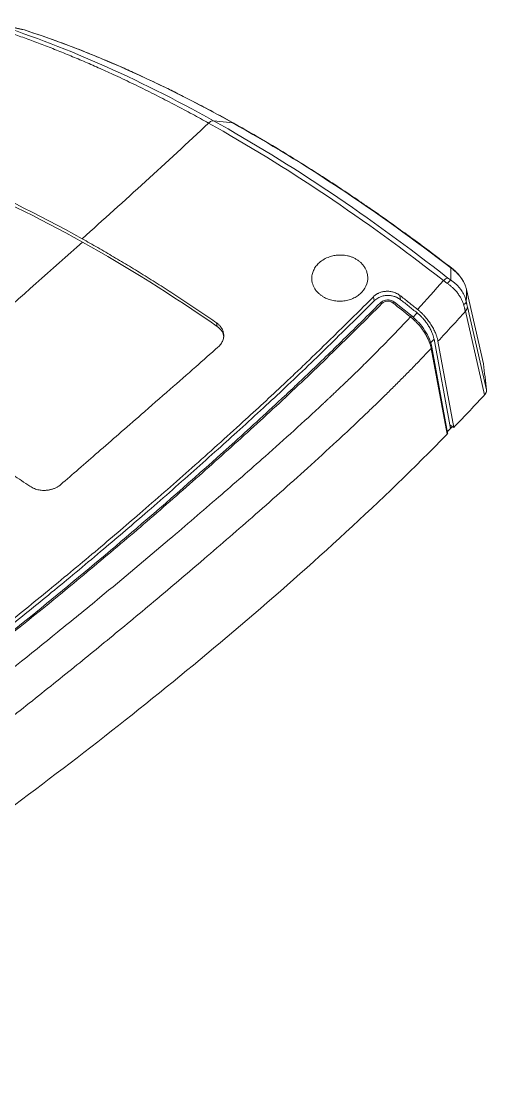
# Model space of a CAD drawing. Header units: inches. Extents: x 319 to 1827, y 1181 to 1488.
# Drawn here: x 613.8 to 639.2, y 1258 to 1316.6 of the extents above; entities that cross this region are included whole.
import ezdxf

# ---------------------------------------------------------------- set-up
doc = ezdxf.new("R2010")
doc.units = ezdxf.units.IN

msp = doc.modelspace()

# ---------------------------------------------------------------- linework, layer by layer
at = {"color": 7, "linetype": 'Continuous', "lineweight": 15}
for p, q in [((613.846, 1316.124), (611.904, 1316.556)), ((625.342, 1311.016), (624.295, 1311.131)), ((633.046, 1301.297), (633.014, 1301.527)), ((634.461, 1301.593), (634.492, 1301.362)), ((639.019, 1297.855), (638.089, 1301.915)), ((635.124, 1300.459), (634.154, 1301.23)), ((638.136, 1300.98), (639.179, 1296.432)), ((635.386, 1300.207), (635.124, 1300.459)), ((639.077, 1296.165), (638.028, 1300.735)), ((624.463, 1300.093), (624.49, 1299.905)), ((637.216, 1294.321), (636.319, 1299.204)), ((637.029, 1294.011), (636.167, 1298.702)), ((636.534, 1299.092), (637.398, 1294.391)), ((637.191, 1294.507), (637.398, 1294.391)), ((637.216, 1294.321), (637.191, 1294.507)), ((637.039, 1294.138), (637.216, 1294.321))]:
    msp.add_line(p, q, dxfattribs=at)
at = {"color": 8, "linetype": 'Continuous', "lineweight": 15}
for p, q in [((613.981, 1316.092), (613.845, 1316.116)), ((635.394, 1300.645), (635.164, 1300.396)), ((636.114, 1298.986), (636.319, 1299.204))]:
    msp.add_line(p, q, dxfattribs=at)
at = {"color": 7, "linetype": 'Continuous', "lineweight": 15, "flags": 128}
msp.add_lwpolyline([(637.062, 1294.096), (636.677, 1296.192), (636.202, 1298.776)], dxfattribs=at)
at = {"color": 7, "linetype": 'Continuous', "lineweight": 15}
for centre, radius, start, end in [((613.939, 1315.84), 0.255, 60.05609, 80.56642), ((637.172, 1302.083), 0.472, 101.35027, 136.79869), ((637.874, 1301.893), 0.217, 5.74688, 25.17732), ((637.856, 1301.313), 0.232, 288.60777, 344.43002), ((637.829, 1300.969), 0.307, 310.37163, 2.01446)]:
    msp.add_arc(centre, radius, start, end, dxfattribs=at)
at = {"color": 8, "linetype": 'Continuous', "lineweight": 15}
for centre, radius, start, end in [((637.239, 1303.015), 0.0847, 46.20656, 95.2044), ((633.421, 1301.089), 0.105, 46.50503, 106.20103), ((634.148, 1301.13), 0.0958, 81.9015, 142.27993), ((635.119, 1300.352), 0.108, 87.6962, 139.50443), ((636.12, 1298.769), 0.0814, 305.01498, 9.03167)]:
    msp.add_arc(centre, radius, start, end, dxfattribs=at)
at = {"color": 7, "linetype": 'Continuous', "lineweight": 15}
msp.add_ellipse((579.1, 1525.473), major_axis=(145.167, 310.194), ratio=0.522262, start_param=4.142693, end_param=4.143203, dxfattribs=at)
for points, knots in [([(624.02, 1311.008), (623.874, 1311.089), (623.579, 1311.252), (623.134, 1311.495), (622.682, 1311.739), (622.223, 1311.982), (621.756, 1312.225), (621.283, 1312.468), (620.803, 1312.71), (620.316, 1312.951), (619.822, 1313.191), (619.321, 1313.429), (618.715, 1313.712), (618.008, 1314.032), (617.205, 1314.383), (616.411, 1314.717), (615.624, 1315.035), (614.845, 1315.337), (614.074, 1315.623), (613.312, 1315.893), (612.558, 1316.148), (612.061, 1316.305), (611.813, 1316.384)], [0, 0, 0, 0, 0.0346159, 0.069875, 0.1057792, 0.1423294, 0.1795262, 0.2173696, 0.2558592, 0.2949942, 0.3347742, 0.3751985, 0.4162672, 0.4821824, 0.547831, 0.613216, 0.6783399, 0.743203, 0.8078036, 0.8721387, 0.9362051, 1, 1, 1, 1]), ([(612.112, 1316.497), (614.047, 1315.894), (616.041, 1315.141), (620.113, 1313.347), (622.191, 1312.306), (624.295, 1311.131)], [0, 0, 0, 0, 0.5, 0.5, 1, 1, 1, 1]), ([(613.981, 1316.092), (615.792, 1315.502), (617.654, 1314.78), (621.45, 1313.084), (623.386, 1312.108), (625.342, 1311.016)], [0, 0, 0, 0, 0.5, 0.5, 1, 1, 1, 1]), ([(625.426, 1310.982), (625.079, 1311.174), (624.402, 1311.549), (623.44, 1312.058), (622.575, 1312.501), (621.832, 1312.871), (621.208, 1313.173), (620.683, 1313.421), (620.099, 1313.692), (619.341, 1314.034), (618.319, 1314.476), (617.081, 1314.981), (615.633, 1315.533), (614.613, 1315.877), (614.066, 1316.061)], [0, 0, 0, 0, 0.088705, 0.17328, 0.247723, 0.312033, 0.36621, 0.410252, 0.449129, 0.51938, 0.609591, 0.719763, 0.849899, 1, 1, 1, 1]), ([(624.295, 1311.131), (624.256, 1311.136), (624.209, 1311.127), (624.113, 1311.084), (624.064, 1311.05), (624.02, 1311.008)], [0, 0, 0, 0, 0.5, 0.5, 1, 1, 1, 1]), ([(624.02, 1311.008), (626.126, 1309.829), (628.261, 1308.517), (632.542, 1305.642), (634.69, 1304.079), (636.828, 1302.406)], [0, 0, 0, 0, 0.5, 0.5, 1, 1, 1, 1]), ([(624.295, 1311.131), (626.398, 1309.955), (628.528, 1308.645), (632.802, 1305.775), (634.945, 1304.215), (637.079, 1302.545)], [0, 0, 0, 0, 0.5, 0.5, 1, 1, 1, 1]), ([(637.231, 1303.099), (635.244, 1304.632), (633.248, 1306.067), (629.275, 1308.711), (627.3, 1309.921), (625.342, 1311.016)], [0, 0, 0, 0, 0.5, 0.5, 1, 1, 1, 1]), ([(637.298, 1303.076), (636.922, 1303.364), (636.211, 1303.909), (635.203, 1304.656), (634.315, 1305.3), (633.548, 1305.846), (632.903, 1306.297), (632.358, 1306.672), (631.75, 1307.085), (630.959, 1307.613), (629.887, 1308.311), (628.58, 1309.134), (627.064, 1310.052), (625.99, 1310.661), (625.426, 1310.981)], [0, 0, 0, 0, 0.094716, 0.1793, 0.25375, 0.318065, 0.372244, 0.416288, 0.455167, 0.525418, 0.615628, 0.725797, 0.855924, 1, 1, 1, 1]), ([(617.124, 1304.691), (617.267, 1304.611), (617.553, 1304.45), (617.983, 1304.205), (618.413, 1303.956), (618.844, 1303.703), (619.274, 1303.447), (619.705, 1303.187), (620.137, 1302.924), (620.568, 1302.657), (621, 1302.387), (621.432, 1302.113), (621.864, 1301.835), (622.296, 1301.554), (622.729, 1301.269), (623.162, 1300.981), (623.595, 1300.689), (624.029, 1300.393), (624.318, 1300.193), (624.463, 1300.093)], [0, 0, 0, 0, 0.058917, 0.117801, 0.176656, 0.235487, 0.294297, 0.353091, 0.411874, 0.470649, 0.529421, 0.588194, 0.646973, 0.705761, 0.764564, 0.823385, 0.882228, 0.941099, 1, 1, 1, 1]), ([(630.15, 1301.607), (630.132, 1301.621), (630.093, 1301.65), (630.034, 1301.7), (629.973, 1301.76), (629.91, 1301.829), (629.847, 1301.91), (629.755, 1302.054), (629.677, 1302.244), (629.639, 1302.492), (629.658, 1302.725), (629.737, 1302.967), (629.868, 1303.187), (630.06, 1303.396), (630.308, 1303.575), (630.587, 1303.702), (630.856, 1303.774), (631.079, 1303.802), (631.271, 1303.804), (631.434, 1303.792), (631.596, 1303.764), (631.757, 1303.721), (631.914, 1303.661), (632.065, 1303.586), (632.155, 1303.523), (632.201, 1303.492)], [0, 0, 0, 0, 0.015581, 0.033441, 0.053581, 0.076003, 0.100706, 0.127692, 0.202689, 0.254928, 0.321541, 0.381949, 0.445672, 0.506595, 0.578388, 0.64691, 0.699961, 0.752195, 0.785239, 0.819042, 0.853623, 0.888995, 0.925173, 0.962171, 1, 1, 1, 1]), ([(632.201, 1303.492), (632.222, 1303.475), (632.266, 1303.442), (632.328, 1303.386), (632.39, 1303.323), (632.451, 1303.253), (632.508, 1303.176), (632.559, 1303.093), (632.614, 1302.986), (632.674, 1302.825), (632.725, 1302.521), (632.646, 1302.098), (632.376, 1301.734), (632.078, 1301.516), (631.823, 1301.392), (631.543, 1301.312), (631.252, 1301.277), (630.953, 1301.289), (630.716, 1301.338), (630.533, 1301.398), (630.403, 1301.454), (630.272, 1301.522), (630.191, 1301.578), (630.15, 1301.607)], [0, 0, 0, 0, 0.018228, 0.037705, 0.058429, 0.080402, 0.103624, 0.128094, 0.151372, 0.192719, 0.256623, 0.383766, 0.507193, 0.568789, 0.628897, 0.68931, 0.750906, 0.810173, 0.873606, 0.902492, 0.933183, 0.965684, 1, 1, 1, 1]), ([(638.089, 1301.915), (638.084, 1301.939), (638.072, 1301.987), (638.05, 1302.06), (638.025, 1302.132), (637.995, 1302.203), (637.948, 1302.305), (637.874, 1302.437), (637.768, 1302.589), (637.651, 1302.731), (637.539, 1302.847), (637.433, 1302.943), (637.335, 1303.024), (637.266, 1303.074), (637.231, 1303.099)], [0, 0, 0, 0, 0.057283, 0.113666, 0.16916, 0.223778, 0.27754, 0.402543, 0.52662, 0.639371, 0.754244, 0.833477, 0.915404, 1, 1, 1, 1]), ([(637.917, 1302.356), (637.877, 1302.429), (637.78, 1302.605), (637.556, 1302.861), (637.383, 1303.005), (637.298, 1303.076)], [0, 0, 0, 0, 0.269031, 0.641017, 1, 1, 1, 1]), ([(637.05, 1302.247), (637.031, 1302.26), (636.993, 1302.287), (636.937, 1302.327), (636.882, 1302.366), (636.846, 1302.393), (636.828, 1302.406)], [0, 0, 0, 0, 0.249399, 0.499257, 0.749486, 1, 1, 1, 1]), ([(637.05, 1302.247), (637.087, 1302.293), (637.125, 1302.335), (637.19, 1302.399), (637.217, 1302.42), (637.237, 1302.43)], [0, 0, 0, 0, 0.5, 0.5, 1, 1, 1, 1]), ([(637.93, 1301.093), (637.921, 1301.121), (637.905, 1301.175), (637.874, 1301.257), (637.839, 1301.339), (637.799, 1301.419), (637.755, 1301.5), (637.707, 1301.579), (637.654, 1301.656), (637.589, 1301.744), (637.508, 1301.842), (637.407, 1301.95), (637.297, 1302.054), (637.177, 1302.155), (637.092, 1302.216), (637.05, 1302.247)], [0, 0, 0, 0, 0.061667, 0.123697, 0.18605, 0.248678, 0.311529, 0.374545, 0.437663, 0.500816, 0.594262, 0.691301, 0.791575, 0.894646, 1, 1, 1, 1]), ([(637.237, 1302.43), (637.262, 1302.413), (637.313, 1302.379), (637.388, 1302.324), (637.46, 1302.265), (637.53, 1302.203), (637.598, 1302.138), (637.662, 1302.069), (637.723, 1301.998), (637.789, 1301.911), (637.86, 1301.806), (637.931, 1301.68), (637.993, 1301.544), (638.045, 1301.401), (638.067, 1301.301), (638.079, 1301.251)], [0, 0, 0, 0, 0.060522, 0.121431, 0.182687, 0.244243, 0.306049, 0.368045, 0.430173, 0.492368, 0.586245, 0.684356, 0.78634, 0.891738, 1, 1, 1, 1]), ([(638.074, 1301.972), (638.05, 1302.068), (638.019, 1302.193), (637.936, 1302.326), (637.917, 1302.356)], [0, 0, 0, 0, 0.772291, 1, 1, 1, 1]), ([(633.014, 1301.527), (632.82, 1301.333), (632.43, 1300.942), (631.84, 1300.356), (631.243, 1299.765), (630.638, 1299.17), (630.025, 1298.57), (629.402, 1297.968), (628.77, 1297.362), (627.606, 1296.26), (625.728, 1294.525), (623.164, 1292.216), (620.53, 1289.901), (617.928, 1287.674), (615.369, 1285.545), (612.734, 1283.411), (610.102, 1281.348), (606.41, 1278.559), (602.923, 1276.054), (599.588, 1273.739), (597.568, 1272.357), (595.636, 1271.063), (593.686, 1269.785), (591.653, 1268.492), (589.912, 1267.426), (588.649, 1266.674), (587.831, 1266.195), (586.994, 1265.711), (586.137, 1265.222), (585.562, 1264.896), (585.271, 1264.731)], [0, 0, 0, 0, 0.01351, 0.027185, 0.041025, 0.05503, 0.069201, 0.083537, 0.098039, 0.112707, 0.163145, 0.225166, 0.284281, 0.337223, 0.394967, 0.449196, 0.505331, 0.560986, 0.678986, 0.718518, 0.7622, 0.800132, 0.833526, 0.877521, 0.919507, 0.934926, 0.950684, 0.966782, 0.98322, 1, 1, 1, 1]), ([(633.014, 1301.527), (633.03, 1301.541), (633.06, 1301.57), (633.109, 1301.61), (633.161, 1301.647), (633.215, 1301.68), (633.27, 1301.709), (633.367, 1301.753), (633.513, 1301.8), (633.711, 1301.827), (633.914, 1301.82), (634.084, 1301.785), (634.226, 1301.734), (634.346, 1301.675), (634.421, 1301.622), (634.461, 1301.593)], [0, 0, 0, 0, 0.042763, 0.085178, 0.127088, 0.168344, 0.208799, 0.248321, 0.372003, 0.49529, 0.615918, 0.744219, 0.816839, 0.902883, 1, 1, 1, 1]), ([(634.492, 1301.362), (634.475, 1301.375), (634.442, 1301.4), (634.389, 1301.434), (634.336, 1301.464), (634.285, 1301.489), (634.235, 1301.51), (634.188, 1301.528), (634.093, 1301.559), (633.945, 1301.59), (633.743, 1301.597), (633.545, 1301.57), (633.378, 1301.517), (633.244, 1301.45), (633.138, 1301.381), (633.077, 1301.325), (633.046, 1301.297)], [0, 0, 0, 0, 0.042893, 0.084018, 0.12314, 0.160047, 0.194553, 0.226497, 0.255743, 0.384726, 0.504933, 0.627826, 0.752135, 0.831891, 0.914906, 1, 1, 1, 1]), ([(635.418, 1300.832), (635.259, 1300.96), (634.94, 1301.215), (634.62, 1301.467), (634.461, 1301.593)], [0, 0, 0, 0, 0.499976, 1, 1, 1, 1]), ([(638.089, 1301.915), (638.087, 1301.806), (638.084, 1301.586), (638.08, 1301.363), (638.079, 1301.251)], [0, 0, 0, 0, 0.49866, 1, 1, 1, 1]), ([(585.198, 1264.438), (585.377, 1264.539), (585.73, 1264.74), (586.254, 1265.037), (586.764, 1265.328), (587.463, 1265.729), (588.35, 1266.245), (589.804, 1267.108), (591.659, 1268.243), (593.807, 1269.609), (595.982, 1271.039), (597.987, 1272.39), (599.952, 1273.74), (602.194, 1275.3), (604.753, 1277.119), (607.6, 1279.204), (610.288, 1281.241), (612.907, 1283.297), (615.512, 1285.409), (618.057, 1287.528), (620.649, 1289.748), (622.777, 1291.62), (624.495, 1293.158), (625.763, 1294.306), (626.983, 1295.425), (628.231, 1296.589), (629.453, 1297.753), (630.679, 1298.947), (631.872, 1300.124), (632.658, 1300.909), (633.046, 1301.297)], [0, 0, 0, 0, 0.010317, 0.020361, 0.030134, 0.039635, 0.060558, 0.081244, 0.123647, 0.168334, 0.207133, 0.252121, 0.28765, 0.324869, 0.387225, 0.443111, 0.499793, 0.55438, 0.608056, 0.665728, 0.718135, 0.776905, 0.806155, 0.832538, 0.861778, 0.888324, 0.917195, 0.94543, 0.973032, 1, 1, 1, 1]), ([(633.392, 1301.19), (632.991, 1300.789), (632.234, 1300.033), (631.168, 1298.98), (630.237, 1298.072), (629.441, 1297.305), (628.769, 1296.667), (627.463, 1295.439), (624.708, 1292.916), (620.593, 1289.273), (615.78, 1285.224), (610.637, 1281.101), (604.919, 1276.843), (600.1, 1273.466), (596.736, 1271.179), (594.929, 1269.977), (593.506, 1269.055), (592.39, 1268.346), (591.457, 1267.762), (590.302, 1267.053), (588.923, 1266.226), (587.316, 1265.289), (586.169, 1264.641), (585.559, 1264.296)], [0, 0, 0, 0, 0.027876, 0.052545, 0.074006, 0.092261, 0.10731, 0.119977, 0.181168, 0.292818, 0.392503, 0.492189, 0.619058, 0.745933, 0.783151, 0.819672, 0.852932, 0.866877, 0.885023, 0.907407, 0.934029, 0.964889, 1, 1, 1, 1]), ([(585.651, 1264.253), (586.192, 1264.56), (586.736, 1264.866), (587.823, 1265.488), (588.366, 1265.803), (589.989, 1266.761), (591.067, 1267.416), (593.207, 1268.759), (594.271, 1269.445), (596.385, 1270.842), (597.436, 1271.553), (600.574, 1273.701), (602.646, 1275.151), (606.743, 1278.106), (608.769, 1279.609), (612.763, 1282.695), (614.732, 1284.279), (617.652, 1286.697), (618.62, 1287.51), (620.542, 1289.151), (621.496, 1289.978), (623.391, 1291.644), (624.332, 1292.482), (626.203, 1294.169), (627.133, 1295.018), (628.976, 1296.737), (629.887, 1297.607), (631.695, 1299.372), (632.594, 1300.265), (633.493, 1301.165)], [0, 0, 0, 0, 0.03125, 0.03125, 0.0625, 0.0625, 0.125, 0.125, 0.1875, 0.1875, 0.25, 0.25, 0.375, 0.375, 0.5, 0.5, 0.625, 0.625, 0.6875, 0.6875, 0.75, 0.75, 0.8125, 0.8125, 0.875, 0.875, 0.9375, 0.9375, 1, 1, 1, 1]), ([(634.166, 1301.222), (634.109, 1301.259), (634.022, 1301.314), (633.881, 1301.344), (633.773, 1301.35), (633.664, 1301.337), (633.561, 1301.305), (633.467, 1301.256), (633.418, 1301.212), (633.393, 1301.19)], [0, 0, 0, 0, 0.247363, 0.372292, 0.497606, 0.623173, 0.748824, 0.874512, 1, 1, 1, 1]), ([(633.493, 1301.165), (633.528, 1301.2), (633.571, 1301.228), (633.668, 1301.268), (633.721, 1301.28), (633.83, 1301.284), (633.884, 1301.277), (633.986, 1301.245), (634.033, 1301.22), (634.073, 1301.189)], [0, 0, 0, 0, 0.25, 0.25, 0.5, 0.5, 0.75, 0.75, 1, 1, 1, 1]), ([(634.492, 1301.362), (634.643, 1301.243), (634.944, 1301.006), (635.244, 1300.765), (635.394, 1300.645)], [0, 0, 0, 0, 0.500552, 1, 1, 1, 1]), ([(638.028, 1300.735), (638.023, 1300.753), (638.014, 1300.788), (637.999, 1300.844), (637.983, 1300.903), (637.966, 1300.964), (637.948, 1301.027), (637.936, 1301.071), (637.93, 1301.093)], [0, 0, 0, 0, 0.1625954, 0.3267974, 0.4926282, 0.6601018, 0.8292252, 1, 1, 1, 1]), ([(638.079, 1301.251), (638.083, 1301.231), (638.091, 1301.191), (638.103, 1301.134), (638.114, 1301.079), (638.125, 1301.028), (638.132, 1300.996), (638.136, 1300.98)], [0, 0, 0, 0, 0.205477, 0.407255, 0.606276, 0.803522, 1, 1, 1, 1]), ([(635.037, 1300.422), (634.894, 1300.269), (634.614, 1299.971), (634.201, 1299.54), (633.806, 1299.133), (633.431, 1298.75), (633.075, 1298.392), (632.739, 1298.056), (632.423, 1297.744), (632.127, 1297.455), (631.852, 1297.188), (631.599, 1296.943), (631.367, 1296.72), (631.156, 1296.519), (630.967, 1296.339), (630.8, 1296.181), (630.655, 1296.044), (630.531, 1295.928), (630.43, 1295.834), (630.352, 1295.76), (630.295, 1295.707), (630.261, 1295.675), (629.213, 1294.696), (627.333, 1292.994), (624.537, 1290.546), (621.538, 1287.97), (618.606, 1285.509), (615.071, 1282.613), (611.729, 1279.945), (608.133, 1277.159), (605.555, 1275.208), (603.563, 1273.726), (602.226, 1272.741), (600.774, 1271.686), (598.826, 1270.29), (596.732, 1268.831), (594.724, 1267.49), (593.351, 1266.605), (591.827, 1265.658), (590.278, 1264.737), (588.738, 1263.871), (587.702, 1263.312), (587.198, 1263.048), (587.041, 1262.966)], [0, 0, 0, 0, 0.010253, 0.020011, 0.029273, 0.038038, 0.046307, 0.054077, 0.06135, 0.068124, 0.074399, 0.080174, 0.08545, 0.090226, 0.094502, 0.098278, 0.101552, 0.104326, 0.106599, 0.10837, 0.10964, 0.110409, 0.110676, 0.180202, 0.235363, 0.293553, 0.37452, 0.423336, 0.518055, 0.584903, 0.647553, 0.677238, 0.706931, 0.729082, 0.765167, 0.824106, 0.853697, 0.883239, 0.90411, 0.941772, 0.971827, 0.991234, 1, 1, 1, 1]), ([(636.167, 1298.702), (636.162, 1298.724), (636.153, 1298.77), (636.134, 1298.843), (636.11, 1298.924), (636.079, 1299.013), (636.041, 1299.109), (635.995, 1299.213), (635.906, 1299.396), (635.783, 1299.6), (635.63, 1299.815), (635.508, 1299.966), (635.385, 1300.103), (635.265, 1300.224), (635.15, 1300.33), (635.074, 1300.392), (635.037, 1300.422)], [0, 0, 0, 0, 0.03871, 0.0808, 0.126348, 0.175413, 0.228031, 0.284204, 0.343895, 0.52074, 0.611877, 0.69932, 0.782035, 0.859778, 0.932435, 1, 1, 1, 1]), ([(636.319, 1299.204), (636.314, 1299.225), (636.306, 1299.268), (636.288, 1299.337), (636.266, 1299.412), (636.238, 1299.493), (636.19, 1299.613), (636.113, 1299.773), (636.002, 1299.963), (635.881, 1300.139), (635.757, 1300.293), (635.633, 1300.429), (635.512, 1300.546), (635.432, 1300.613), (635.394, 1300.645)], [0, 0, 0, 0, 0.044102, 0.091153, 0.141199, 0.19426, 0.250328, 0.374956, 0.501187, 0.614034, 0.720912, 0.8211, 0.914182, 1, 1, 1, 1]), ([(636.534, 1299.092), (636.529, 1299.116), (636.52, 1299.164), (636.501, 1299.238), (636.48, 1299.313), (636.455, 1299.389), (636.427, 1299.466), (636.374, 1299.596), (636.286, 1299.781), (636.147, 1300.017), (635.987, 1300.246), (635.828, 1300.439), (635.682, 1300.595), (635.552, 1300.721), (635.463, 1300.795), (635.418, 1300.832)], [0, 0, 0, 0, 0.041885, 0.083552, 0.125115, 0.16669, 0.208393, 0.250338, 0.375905, 0.5012, 0.626161, 0.75149, 0.834516, 0.917045, 1, 1, 1, 1]), ([(638.028, 1300.735), (637.908, 1300.6), (637.666, 1300.327), (637.296, 1299.918), (636.918, 1299.505), (636.663, 1299.231), (636.534, 1299.092)], [0, 0, 0, 0, 0.244374, 0.492465, 0.744323, 1, 1, 1, 1]), ([(624.463, 1300.093), (624.479, 1300.082), (624.512, 1300.058), (624.56, 1300.018), (624.607, 1299.973), (624.654, 1299.923), (624.697, 1299.867), (624.759, 1299.774), (624.821, 1299.637), (624.856, 1299.445), (624.839, 1299.241), (624.774, 1299.068), (624.695, 1298.94), (624.622, 1298.849), (624.565, 1298.795), (624.536, 1298.768)], [0, 0, 0, 0, 0.035735, 0.073862, 0.114382, 0.157297, 0.202606, 0.250311, 0.375262, 0.500236, 0.644489, 0.785763, 0.859331, 0.930737, 1, 1, 1, 1]), ([(624.855, 1299.324), (624.835, 1299.426), (624.79, 1299.651), (624.596, 1299.815), (624.49, 1299.905)], [0, 0, 0, 0, 0.4529361, 1, 1, 1, 1]), ([(636.202, 1298.773), (636.165, 1298.918), (636.091, 1299.207), (635.836, 1299.67), (635.59, 1300.018), (635.425, 1300.172), (635.386, 1300.207)], [0, 0, 0, 0, 0.303511, 0.606401, 0.908814, 1, 1, 1, 1]), ([(636.167, 1298.702), (636.022, 1298.55), (635.727, 1298.24), (635.272, 1297.769), (634.796, 1297.283), (634.298, 1296.783), (633.78, 1296.268), (633.24, 1295.739), (632.613, 1295.134), (631.872, 1294.429), (630.788, 1293.413), (628.961, 1291.742), (626.489, 1289.549), (623.741, 1287.168), (621.152, 1284.968), (618.701, 1282.927), (616.16, 1280.855), (613.511, 1278.741), (610.659, 1276.523), (607.687, 1274.27), (604.639, 1272.028), (601.522, 1269.796), (598.862, 1267.951), (596.686, 1266.496), (594.995, 1265.4), (593.287, 1264.335), (591.81, 1263.451), (590.61, 1262.757), (589.663, 1262.223), (588.731, 1261.711), (588.114, 1261.382), (587.808, 1261.22)], [0, 0, 0, 0, 0.010228, 0.02088, 0.031955, 0.04345, 0.055361, 0.067681, 0.080406, 0.098037, 0.117774, 0.153224, 0.219457, 0.279848, 0.331276, 0.385603, 0.435851, 0.491626, 0.551541, 0.612922, 0.674357, 0.736469, 0.799604, 0.831482, 0.863558, 0.897536, 0.929567, 0.947698, 0.965498, 0.98294, 1, 1, 1, 1]), ([(615.959, 1291.265), (616.285, 1291.547), (616.963, 1292.136), (618.019, 1293.055), (619.155, 1294.046), (620.466, 1295.191), (621.864, 1296.415), (623.262, 1297.643), (624.132, 1298.411), (624.536, 1298.768)], [0, 0, 0, 0, 0.113808, 0.236877, 0.369208, 0.5108, 0.695298, 0.858365, 1, 1, 1, 1]), ([(639.077, 1296.165), (639.085, 1296.173), (639.101, 1296.192), (639.123, 1296.222), (639.144, 1296.257), (639.169, 1296.313), (639.183, 1296.373), (639.18, 1296.418), (639.179, 1296.432)], [0, 0, 0, 0, 0.1053681, 0.2239635, 0.3557314, 0.5003191, 0.8460526, 1, 1, 1, 1]), ([(614.28, 1291.172), (614.127, 1291.276), (613.82, 1291.485), (613.36, 1291.793), (612.901, 1292.098), (612.442, 1292.399), (611.983, 1292.697), (611.524, 1292.99), (611.065, 1293.28), (610.607, 1293.567), (610.149, 1293.85), (609.691, 1294.129), (609.233, 1294.404), (608.776, 1294.676), (608.318, 1294.944), (607.861, 1295.208), (607.404, 1295.469), (607.1, 1295.639), (606.948, 1295.725)], [0, 0, 0, 0, 0.062493, 0.124967, 0.187426, 0.249874, 0.312316, 0.374756, 0.437198, 0.499647, 0.562107, 0.624582, 0.687077, 0.749596, 0.812144, 0.874724, 0.937341, 1, 1, 1, 1]), ([(639.077, 1296.165), (638.941, 1296.018), (638.667, 1295.723), (638.251, 1295.281), (637.828, 1294.837), (637.542, 1294.54), (637.398, 1294.391)], [0, 0, 0, 0, 0.24599, 0.494649, 0.745985, 1, 1, 1, 1]), ([(588.107, 1257.957), (590.365, 1259.115), (592.595, 1260.32), (597.002, 1262.822), (599.179, 1264.119), (603.465, 1266.805), (605.575, 1268.194), (609.735, 1271.059), (611.784, 1272.536), (615.847, 1275.563), (617.86, 1277.114), (621.846, 1280.286), (623.817, 1281.908), (627.707, 1285.228), (629.629, 1286.925), (633.396, 1290.4), (635.242, 1292.179), (637.029, 1294.011)], [0, 0, 0, 0, 0.125, 0.125, 0.25, 0.25, 0.375, 0.375, 0.5, 0.5, 0.625, 0.625, 0.75, 0.75, 0.875, 0.875, 1, 1, 1, 1]), ([(637.029, 1294.011), (637.038, 1294.023), (637.057, 1294.045), (637.066, 1294.076), (637.061, 1294.091), (637.06, 1294.095)], [0, 0, 0, 0, 0.429884, 0.859747, 1, 1, 1, 1]), ([(615.959, 1291.265), (615.941, 1291.25), (615.906, 1291.22), (615.848, 1291.179), (615.787, 1291.141), (615.724, 1291.106), (615.657, 1291.074), (615.588, 1291.045), (615.516, 1291.02), (615.442, 1290.998), (615.367, 1290.98), (615.29, 1290.966), (615.212, 1290.956), (615.122, 1290.949), (615.017, 1290.947), (614.896, 1290.954), (614.772, 1290.972), (614.645, 1291.002), (614.519, 1291.044), (614.394, 1291.1), (614.319, 1291.147), (614.28, 1291.172)], [0, 0, 0, 0, 0.041085, 0.0822467, 0.1234895, 0.1648179, 0.2062364, 0.2477493, 0.289361, 0.3310757, 0.372898, 0.4148318, 0.4568817, 0.4990516, 0.5604168, 0.6251671, 0.6933126, 0.7648617, 0.839822, 0.9181996, 1, 1, 1, 1])]:
    msp.add_open_spline(points, degree=3, knots=knots, dxfattribs=at)
for points in [[(611.994, 1316.536), (612.657, 1316.39), (613.319, 1316.242), (613.981, 1316.092)], [(617.124, 1304.691), (619.435, 1306.757), (621.737, 1308.854), (624.02, 1311.008)], [(609.94, 1308.209), (612.292, 1307.225), (614.695, 1306.048), (617.124, 1304.691)], [(617.151, 1304.506), (614.722, 1305.863), (612.319, 1307.038), (609.967, 1308.02)], [(617.151, 1304.506), (619.58, 1303.149), (622.035, 1301.609), (624.49, 1299.905)], [(637.231, 1303.099), (637.233, 1302.879), (637.235, 1302.656), (637.237, 1302.43)], [(635.418, 1300.832), (635.895, 1301.349), (636.365, 1301.874), (636.828, 1302.406)], [(637.079, 1302.545), (637.128, 1302.506), (637.181, 1302.468), (637.237, 1302.43)], [(634.073, 1301.189), (634.395, 1300.936), (634.716, 1300.68), (635.037, 1300.422)], [(639.019, 1297.855), (639.073, 1297.38), (639.126, 1296.906), (639.179, 1296.432)]]:
    msp.add_open_spline(points, degree=3, dxfattribs=at)
at = {"color": 8, "linetype": 'Continuous', "lineweight": 15}
for points, knots in [([(625.425, 1310.98), (625.417, 1310.987), (625.393, 1311.007), (625.362, 1311.012), (625.342, 1311.016)], [0, 0, 0, 0, 0.364086, 1, 1, 1, 1]), ([(607.09, 1295.641), (608.75, 1297.09), (612.108, 1300.024), (615.457, 1303), (617.151, 1304.506)], [0, 0, 0, 0, 0.494111, 1, 1, 1, 1])]:
    msp.add_open_spline(points, degree=3, knots=knots, dxfattribs=at)

doc.saveas('drawing.dxf')
